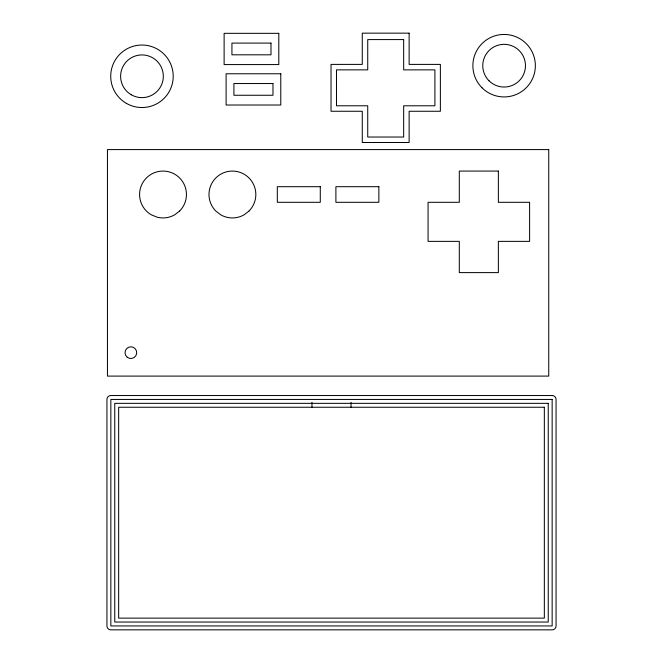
<?xml version="1.0" encoding="UTF-8"?>
<svg xmlns="http://www.w3.org/2000/svg" width="663" height="663" viewBox="0 0 663 663"><rect width="100%" height="100%" fill="white"/><g stroke="black" fill="none" stroke-linecap="round" stroke-linejoin="round"><path stroke-width="0.99" d="M351.025 402.366L351.025 407.248M311.975 402.366L311.975 407.248M179.582 211.066L174.725 214.795A23.429 23.429 0 0 1 156.949 217.132L151.297 214.795A23.429 23.429 0 0 1 143.821 181.057A23.429 23.429 0 0 1 178.074 176.549A23.429 23.429 0 0 1 179.582 211.066M248.973 211.066L244.125 214.795A23.429 23.429 0 0 1 220.688 214.795L215.84 211.066A23.429 23.429 0 0 1 215.84 177.933A23.429 23.429 0 0 1 248.973 177.933A23.429 23.429 0 0 1 248.973 211.066M409.129 33.15L362.271 33.15L362.271 64.394L331.028 64.394L331.028 111.26L362.271 111.26L362.271 142.495L409.129 142.495L409.129 111.26L440.373 111.26L440.373 64.394L409.129 64.394L409.129 33.15M278.8 33.332L224.119 33.332L224.119 64.576L278.8 64.576L278.8 33.332M403.668 39.581L367.733 39.581L367.733 69.864L336.489 69.864L336.489 105.79L367.733 105.79L367.733 137.034L403.668 137.034L403.668 105.79L434.903 105.79L434.903 69.864L403.668 69.864L403.668 39.581M270.985 43.095L231.934 43.095L231.934 54.814L270.985 54.814L270.985 43.095M280.781 73.775L226.108 73.775L226.108 105.019L280.781 105.019L280.781 73.775M272.974 83.538L233.915 83.538L233.915 95.257L272.974 95.257L272.974 83.538M548.74 149.589L107.439 149.589L107.439 376.095L548.74 376.095L548.74 149.589M498.361 171.071L459.302 171.071L459.302 202.306L428.066 202.306L428.066 241.365L459.302 241.365L459.302 272.609L498.361 272.609L498.361 241.365L529.604 241.365L529.604 202.306L498.361 202.306L498.361 171.071M320.279 186.693L277.316 186.693L277.316 202.306L320.279 202.306L320.279 186.693M378.855 186.693L335.901 186.693L335.901 202.306L378.855 202.306L378.855 186.693M552.146 395.529L110.854 395.529A3.903 3.903 0 0 0 106.942 399.441L106.942 625.947A3.903 3.903 0 0 0 110.854 629.85L552.146 629.85A3.903 3.903 0 0 0 556.058 625.947L556.058 399.441A3.903 3.903 0 0 0 552.146 395.529M552.146 399.441L110.854 399.441L110.854 625.947L552.146 625.947L552.146 399.441M548.243 403.344L114.757 403.344L114.757 622.043L548.243 622.043L548.243 403.344M544.34 407.248L118.66 407.248L118.66 618.131L544.34 618.131L544.34 407.248M126.343 103.337A31.244 31.244 0 0 0 173.209 76.278A31.244 31.244 0 0 0 126.343 49.219A31.244 31.244 0 0 0 126.343 103.337M131.291 94.768A21.349 21.349 0 0 0 163.322 76.278A21.349 21.349 0 0 0 131.291 57.789A21.349 21.349 0 0 0 131.291 94.768M482.026 87.781A31.244 31.244 0 0 0 534.295 73.775A31.244 31.244 0 0 0 496.032 35.512A31.244 31.244 0 0 0 482.026 87.781M489.021 80.787A21.349 21.349 0 0 0 524.74 71.214A21.349 21.349 0 0 0 498.593 45.067A21.349 21.349 0 0 0 489.021 80.787M127.197 357.224A5.859 5.859 0 0 0 136.661 353.561A5.859 5.859 0 0 0 128.755 347.205A5.859 5.859 0 0 0 127.197 357.224"/></g></svg>
